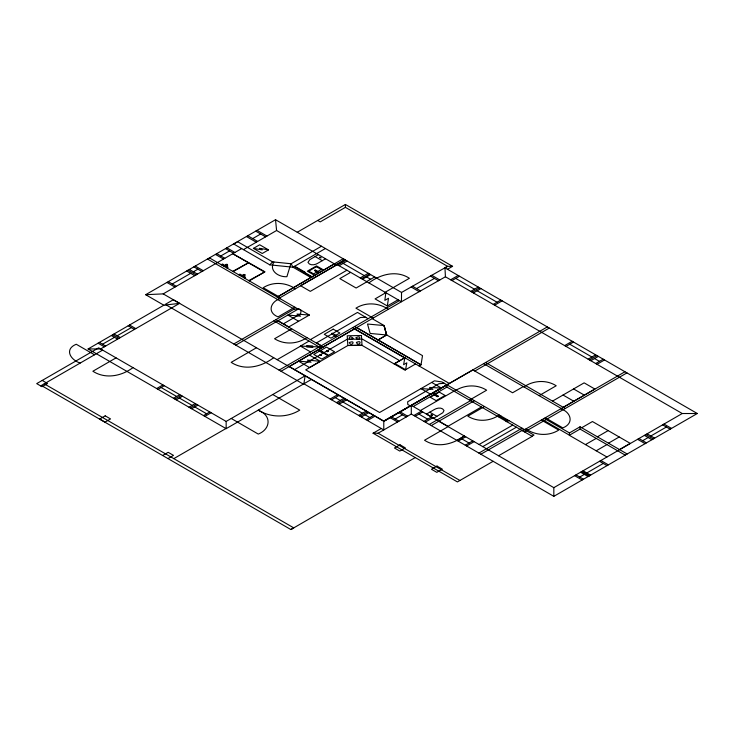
<?xml version="1.0" encoding="UTF-8"?>
<svg xmlns="http://www.w3.org/2000/svg" width="734" height="734" viewBox="0 0 734 734"><rect width="100%" height="100%" fill="white"/><g stroke="black" fill="none" stroke-linecap="round" stroke-linejoin="round"><path stroke-width="1.1" d="M447.465 269.268L452.575 266.323L447.557 266.323L401.535 292.462L401.461 301.729L281.039 371.257M387.313 305.968L388.506 298.252L384.845 300.362L385.836 292.701L375.083 298.903L387.341 305.977L398.085 299.775M404.838 357.724L394.14 363.917L404.856 357.761L403.608 364.679L406.819 362.825L405.563 369.762M273.883 262.001C268.607 270.818 278.755 277.296 286.893 276.69L290.857 263.726M233.595 243.927L269.846 264.855L272.543 261.864L291.123 263.754L321.474 246.239M227.613 265.176C227.632 262.928 224.742 265.589 223.953 266.167M378.038 340.007L386.662 334.943L422.509 355.641L421.022 364.826L419.05 365.963M277.287 297.059L334.401 263.873M318.317 254.689L309.794 259.662L307.977 262.359C309.72 265.882 314.794 265.093 317.648 263.35L325.483 258.827M436.904 416.325L442.85 412.71L444.015 410.526C442.281 406.994 437.198 407.783 434.354 409.526L426.518 414.049L433.684 418.187L436.904 416.325L429.739 412.187M41.352 385.488L290.875 529.544L415.251 457.566M145.653 294.701L163.187 293.884L179.591 303.353L163.847 305.206L145.653 294.701L275.525 219.714L401.535 292.462M233.761 244.027L237.706 241.752L272.543 261.864M172.261 283.985L190.712 273.332M193.4 271.782L197.914 269.176M220.796 255.964L229.54 250.918M252.698 238.596L260.662 233.999M163.187 293.884L241.651 248.578M243.459 249.624L276.59 230.504L335.897 264.745L344.714 259.652M221.356 264.662L222.448 264.029L225.044 265.534M221.943 265.011L223.063 264.387M253.423 248.395L259.689 244.771L268.525 249.872L262.258 253.487L253.423 248.395L262.24 249.863L259.542 248.303L268.525 249.872M224.439 266.442L227.522 265.213M226.439 267.598L227.54 266.974M227.017 267.938L228.109 267.304L225.531 265.809M311.381 379.46L226.155 428.665L88.08 348.953L163.847 305.206M102.54 344.218L114.495 337.319M117.183 335.768L131.331 327.593M297.252 232.256L345.411 204.456L452.575 266.323M232.751 271.351L248.606 262.708L233.201 271.608M493.129 461.301L457.42 481.917L373.074 433.225L378.093 433.216L411.297 414.049L553.831 496.34L697.3 413.517L682.253 413.517L445.428 276.782L444.96 267.827L447.557 266.323L345.411 207.346L320.217 221.897L317.703 220.448M179.591 303.353L100.613 348.953L88.08 348.953M40.645 385.901L102.622 350.109M238.825 274.755L239.917 274.121L242.514 275.617M241.422 276.25C244.037 273.094 247.743 274.727 241.908 276.525M243.908 277.691L245.009 277.057M244.486 278.021L245.578 277.388L243 275.901M248.808 280.617L264.662 271.975M249.248 280.874L264.956 271.809L232.88 253.799L264.506 272.066M116.055 357.862L92.879 371.239C105.375 379.405 121.569 376.184 132.955 367.624M325.41 248.514L293.013 267.213L269.846 264.855M301.793 270.837L301.353 271.094L311.675 277.057M304.601 272.452L305.05 272.195L294.719 266.231M337.209 264.625L300.61 285.755L310.317 291.361L346.907 270.231M337.75 264.946L345.806 260.286M280.021 298.637C270.351 301.922 266.974 312.528 278.048 316.877L294.829 307.188M339.099 265.717L347.154 261.065M350.558 272.397L339.814 278.608L356.118 288.022L366.872 281.819M233.797 343.98L294.206 309.106L298.151 309.106L209.419 257.882M156.681 388.552L162.948 384.937M158.021 389.332L164.288 385.708M235.77 345.118L298.619 308.84L309.372 315.042L288.765 326.933L278.021 320.73M360.256 277.929L368.312 273.277M283.388 323.832L300.573 313.904L301.114 310.372L298.619 308.84M361.596 278.709L369.652 274.057M362.513 279.241L370.578 274.58M366.615 281.599L374.67 276.947M256.46 347.751L231.173 362.348C244.55 371.156 261.699 366.817 273.681 357.697M368.908 282.929C380.295 274.241 396.617 269.846 409.398 278.278L385.121 292.288M291.728 328.832L274.571 338.741C284.416 344.989 297.444 344.163 306.913 337.603M173.518 398.278L179.784 394.663M174.857 399.057L181.133 395.433M176.206 399.828L182.472 396.213M188.977 407.205L195.244 403.581M190.317 407.976L196.584 404.361M310.399 339.613L357.513 312.418L368.018 318.703M191.666 408.755L197.932 405.131M310.528 351.925L300.389 346.072L309.005 341.099M277.113 359.678L300.536 346.154M279.067 370.119L399.498 300.591M203.52 415.6L209.796 411.985M289.168 366.633L354.724 328.786M204.869 416.38L211.135 412.756M320.455 350.595L326.474 347.109L334.539 351.769L328.511 355.247L319.666 349.99L318.593 350.613L321.097 352.063L322.171 351.439M294.462 369.688L347.219 339.236L362.367 339.126L399.773 360.724M450.639 279.792L458.163 275.452M451.979 280.572L459.502 276.232M320.272 361.312L309.528 367.514L298.564 361.183L311.042 362.183L307.39 360.073L320.272 361.312L309.308 354.981M162.627 455.502L168.159 452.309L173.499 455.392L167.967 458.585M42.233 380.423L47.563 383.506L42.031 386.699L36.7 383.616L98.686 347.833L226.155 421.426L305.115 375.836L303.867 383.799L383.781 429.94L383.781 421.252L173.307 299.747L165.242 304.399L303.316 384.111M356.706 327.575L378.138 339.943L386.662 334.943L384.056 325.501L372.175 318.639M173.802 458.631L225.925 428.537M470.705 291.38L478.229 287.04M472.054 292.15L479.577 287.811M473.384 292.93L480.908 288.59M493.276 304.408L500.799 300.068M330.19 399.002L337.713 394.653M494.624 305.188L502.148 300.839M331.529 399.773L339.053 395.433M336.475 402.627L343.998 398.287M337.823 403.406L345.347 399.067M339.163 404.177L346.687 399.837M415.6 363.963L404.902 370.147L361.935 345.319L347.852 345.54L305.711 369.863L379.579 412.508L434.445 380.836L441.96 381.946L533.994 435.088L532.022 436.225M358.632 415.416L366.156 411.077M359.972 416.196L367.495 411.847M361.321 416.967L368.835 412.627M366.11 419.738L373.634 415.398M367.459 420.518L374.982 416.169M383.781 421.252L547.316 326.924M431.693 382.423L441.483 388.084L430.739 394.286L420.94 388.625M413.242 406.517L446.905 387.084L532.214 436.335L498.551 455.768M474.825 371.046L549.28 328.061M395.158 419.022L402.498 414.783M373.074 433.225L381.267 428.491M420.316 410.59L453.97 391.158M454.273 391.341C463.76 384.772 476.797 383.946 486.642 390.194L469.476 400.113M413.848 415.527L421.371 411.178M415.187 416.297L422.711 411.957M423.949 421.362L431.473 417.013M425.298 422.133L432.812 417.793M564.648 345.613L572.171 341.273M429.307 424.454L472.439 399.553M565.997 346.393L573.52 342.053M431.28 425.592L474.412 400.691M481.394 406.994L447.923 426.316L438.969 421.151M448.125 426.628L424.536 440.244C437.024 448.465 453.016 444.419 464.191 435.904M484.513 406.517L467.824 416.15C477.384 422.233 490.037 421.399 499.239 415.022M523.333 386.561L512.58 392.773L472.852 369.908M523.929 386.901C533.379 380.35 546.39 379.524 556.216 385.763L539.086 395.654M290.875 529.544L293.756 527.884L44.233 383.827M588.136 359.183L595.659 354.834M589.485 359.954L597.008 355.614M590.824 360.733L598.348 356.385M497.872 416.508L499.845 415.371M456.832 440.345L464.356 435.996M499.221 417.279L501.184 416.141M458.181 441.116L465.705 436.776M595.678 363.532L603.201 359.192M597.026 364.303L604.55 359.963M505.588 420.958L507.561 419.82M465.283 445.217L472.806 440.877M506.928 421.738L508.901 420.6M466.622 445.997L474.146 441.648M552.5 401.122L584.136 382.854L594.889 389.057L563.244 407.324M479.063 444.52L512.727 425.087M482.733 446.639L516.397 427.197M478.907 453.089L522.039 428.188M480.871 454.227L524.012 429.317M522.663 430.821L624.964 371.753M524.626 431.959L626.937 372.89M544.233 418.362L569.456 432.922L580.062 426.793L627.175 453.997M581.704 427.738L592.448 421.536L630.249 443.364L619.505 449.566M625.203 455.135L580.053 429.069L569.309 435.28L606.935 456.998M597.403 436.813L608.156 430.601M585.438 444.593L596.21 438.4M608.449 443.189L619.202 436.978M596.182 450.795L606.935 444.593M411.297 414.049L411.297 405.361L553.831 487.66L682.253 413.517M579.722 477.054L584.337 474.384M586.824 472.953L603.284 463.448M642.681 440.703L648.159 437.537M650.847 435.987L666.399 427.004M383.579 421.132L472.935 369.954M416.517 288.572L434.436 278.406M445.428 276.782L401.461 301.729L336.649 264.304M444.299 383.304L438.96 383.726L407.654 401.801L407.783 404.462L410.398 405.975M365.871 317.244L360.431 317.519L316.482 342.888L321.299 345.677M306.619 345.686L312.666 345.953M306.794 347.044L312.858 347.32M300.389 346.072L319.125 346.943M441.483 388.084L429.592 387.442L432.922 389.359L420.958 388.616M309.372 315.042L296.976 314.088L300.591 316.18L287.875 315.042L298.619 321.244M386.634 334.97L370.129 333.447L367.523 324.033L384.02 325.557L386.634 334.97L384.056 325.501M258.267 410.123C270.763 417.921 287.26 417.921 299.756 410.123L272.745 394.525M295.417 288.792C285.948 282.333 272.993 281.434 263.185 287.728L280.342 297.564M444.96 267.827L697.3 413.517M455.741 278.397L474.467 289.205M477.146 290.756L497.037 302.243M569.758 344.228L591.898 357.008M594.586 358.559L599.439 361.357M663.986 424.059L671.509 428.408M662.637 424.839L670.16 429.179M573.593 388.937L584.337 395.149M647.085 433.812L654.609 438.161M645.746 434.592L653.269 438.932M644.397 435.363L651.92 439.712M343.127 263.387L364.284 275.608M366.541 276.911L370.642 279.278M638.919 438.528L646.443 442.868M563.042 395.03L573.795 401.232M637.58 439.308L645.103 443.648M315.097 256.551L322.254 260.689M257.065 230.375L266.937 236.073M485.642 362.523L565.263 408.489M323.731 270.066L316.51 265.892L307.363 271.176L314.583 275.342M255.726 231.146L265.598 236.843M483.669 363.66L563.299 409.627M560.859 408.765C571.024 412.233 574.392 423.362 562.822 427.894L545.279 417.756M388.332 309.308C378.845 302.747 365.807 301.913 355.944 308.17L373.12 318.088M247.762 235.742L257.634 241.44M246.422 236.522L256.294 242.22M294.27 266.488L312.124 276.801M310.812 277.489L293.013 267.213L291.123 263.754M542.27 419.499L569.456 435.198L569.456 432.922M541.343 420.031L558.748 430.078C548.757 436.418 535.536 435.592 525.911 428.94M600.862 460.502L608.385 464.842M599.522 461.282L607.046 465.622M226.852 247.817L234.908 252.468M225.503 248.597L233.568 253.248M354.632 326.492L421.022 364.826L378.111 339.879M352.659 327.63L449.364 383.46M354.403 328.933L404.618 357.926M500.203 416.71L506.579 420.389M216.769 253.643L224.824 258.295M215.42 254.414L223.485 259.065M583.062 470.778L590.586 475.118M225.384 265.341L225.87 265.616M242.853 275.424L243.339 275.7M394.874 363.523L405.618 369.734M581.915 471.439L589.439 475.788M581.723 471.558L589.246 475.898M580.576 472.219L588.099 476.559M207.456 259.019L294.206 309.106M575.961 474.88L583.484 479.219M574.621 475.66L582.145 479.999M195.226 266.075L203.29 270.727M193.886 266.855L201.942 271.507M189.372 269.461L197.428 274.112M275.874 319.685L323.116 346.962M188.023 270.231L196.088 274.883M273.91 320.822L321.153 348.099M186.684 271.011L194.739 275.663M418.949 414.123L427.711 419.187M461.943 438.95L469.044 443.052M400.076 411.838L407.599 416.178M398.736 412.609L406.26 416.958M168.233 281.663L176.288 286.315M166.884 282.434L174.949 287.086M391.396 416.848L398.92 421.197M390.057 417.628L397.571 421.967M289.288 366.523L384.065 421.243L446.905 384.799L446.905 387.084M335.291 397.599L340.237 400.461M342.925 402.012L362.394 413.242M365.073 414.802L369.872 417.563M378.093 433.216L459.924 480.467M129.542 325.015L135.808 328.63M128.193 325.786L134.469 329.41M114.045 333.961L120.312 337.576M112.706 334.732L118.972 338.356M111.357 335.511L117.623 339.126M99.402 342.411L105.668 346.026M231.256 418.481L258.267 434.078C270.158 429.445 272.03 416.169 259.478 410.829M98.062 343.191L104.329 346.806M161.159 387.524L176.655 396.47M179.344 398.021L192.106 405.397M194.794 406.948L206.658 413.793M94.512 354.797L76.253 344.255C63.886 349.265 70.638 360.036 80.199 363.055M431.803 275.287L439.794 279.984M430.445 276.057L438.437 280.755M412.517 286.223L420.509 290.921M411.168 286.994L419.151 291.692M275.525 219.714L276.59 230.504M580.062 426.793L580.062 429.069M553.831 487.66L553.831 496.34M345.411 204.456L345.411 207.346M226.155 421.426L226.155 428.665M352.962 338.246C347.632 342.549 348.402 333.612 352.962 338.246M356.421 342.429C358.66 347.769 363.422 339.145 356.421 342.429M349.329 342.567C351.311 347.87 356.623 339.356 349.329 342.567M356.128 337.612C358.366 342.952 363.137 334.328 356.128 337.612M437.996 396.25L436.987 396.25L437.996 396.25M315.785 270.47L314.776 270.47L315.785 270.47M328.263 351.247C326.318 353.091 326.318 349.402 328.263 351.247M436.748 395.947C436.978 398.177 439.804 394.965 436.748 395.947M316.171 270.47C314.216 272.305 314.225 268.626 316.171 270.47M320.198 354.669C320.419 356.898 323.244 353.687 320.198 354.669M331.456 333.438C331.676 335.667 334.511 332.447 331.456 333.438M332.704 333.731L331.685 333.731L332.704 333.731M321.437 354.972L320.428 354.962L321.437 354.972M327.887 351.247L326.869 351.247L327.887 351.247M243.569 274.452L245.046 275.278L243.605 274.443M343.145 258.753L277.168 297.123L279.149 298.261L345.127 259.882L343.145 258.753M240.513 274.461L239.422 275.094L240.532 274.47M319.987 257.203L319.446 257.515L321.125 257.863L319.987 257.203M316.382 266.699L308.766 271.103L313.611 273.901L321.235 269.497L316.382 266.699M316.51 270.644L315.427 271.268L317.941 272.709L319.015 272.094L316.51 270.644M105.201 415.848L99.668 419.05L104.999 422.123L110.531 418.93L105.201 415.848M333.218 329.153L324.254 334.328L330.924 338.172L339.879 332.997L333.218 329.153M334.401 334.392L333.328 335.007L335.833 336.456L336.906 335.833L334.401 334.392M319.804 350.944L313.776 354.421L321.841 359.082L327.859 355.605L319.804 350.944M434.28 393.773L433.207 394.387L435.712 395.837L436.785 395.222L434.28 393.773M439.262 392.103L430.308 397.268L436.115 400.626L445.07 395.452L439.262 392.103M431.409 414.701L430.867 415.013L432.555 415.361L431.409 414.701M399.993 444.804L394.461 447.997L399.791 451.08L405.324 447.887L399.993 444.804M437.005 466.072L431.473 469.274L436.803 472.347L442.336 469.154L437.005 466.072M227.549 265.203L226.118 264.35L227.577 265.185M361.422 335.502L347.237 335.787L347.824 345.466L362 345.182L361.422 335.502"/></g></svg>
